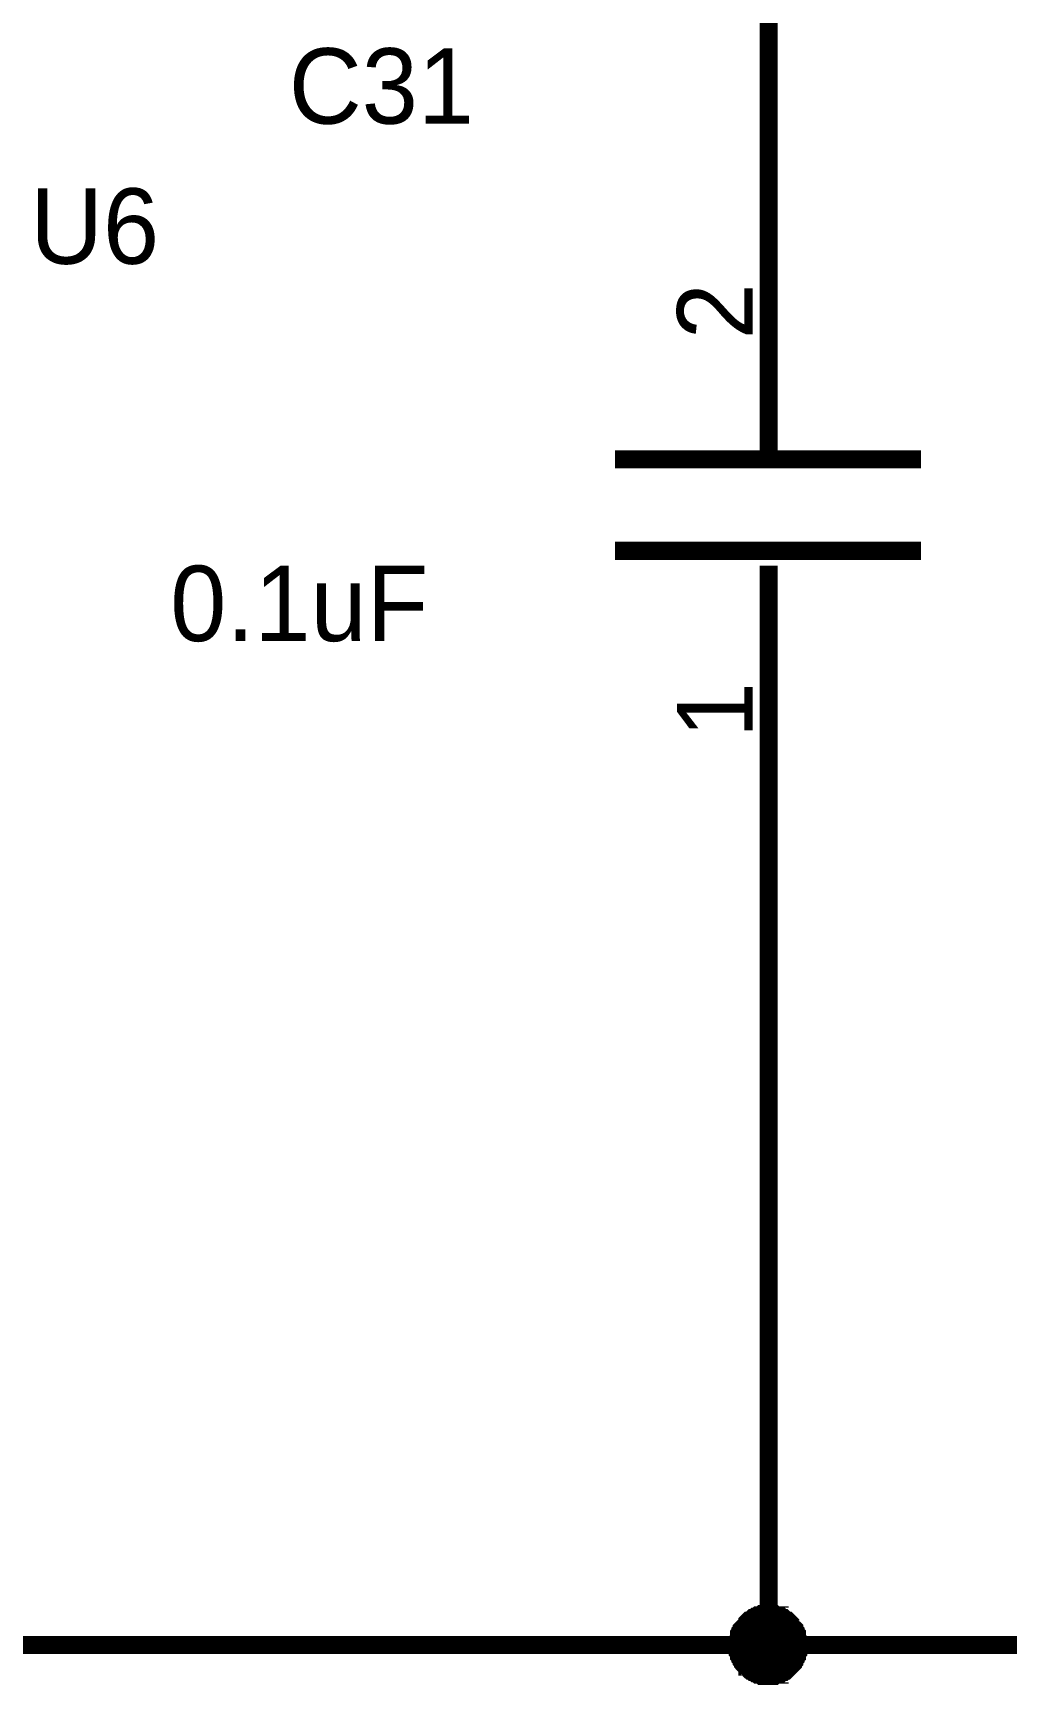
# Model space of a CAD drawing. Header units: millimetres. Extents: x 0 to 800, y 0 to 567.
# Drawn here: x 613.79 to 629.97, y 261.83 to 289.29 of the extents above; entities that cross this region are included whole.
import ezdxf

# ---------------------------------------------------------------- set-up
doc = ezdxf.new("R2010")
doc.units = ezdxf.units.MM
doc.layers.add('Sheet', color=255, linetype='Continuous')

msp = doc.modelspace()

# ---------------------------------------------------------------- linework, layer by layer
at = {"layer": 'Sheet'}
for points, const_width in [([(626.013, 283.994), (626.013, 301.98)], 0.3), ([(611.006, 272.167), (611.006, 262.491), (626.013, 262.491), (645.03, 262.491), (645.03, 288.787)], 0.3), ([(626.013, 282.202), (626.013, 283.994)], 0.3), ([(626.013, 282.202), (626.013, 282.964)], 0.3), ([(628.544, 282.202), (623.46, 282.202)], 0.3), ([(628.544, 280.679), (623.46, 280.679)], 0.3), ([(626.013, 280.433), (626.013, 278.909)], 0.3), ([(626.013, 280.433), (626.013, 280.186)], 0.3), ([(626.013, 278.909), (626.013, 262.491)], 0.3), ([(625.498, 262.491), (625.498, 262.514), (625.498, 262.536), (625.498, 262.558), (625.498, 262.581), (625.521, 262.626), (625.521, 262.648), (625.521, 262.67), (625.543, 262.693), (625.543, 262.715), (625.565, 262.738), (625.565, 262.76), (625.588, 262.782), (625.588, 262.782), (625.61, 262.805), (625.633, 262.827), (625.655, 262.85), (625.655, 262.872), (625.677, 262.894), (625.7, 262.894), (625.722, 262.917), (625.745, 262.939), (625.767, 262.939), (625.789, 262.962), (625.812, 262.962), (625.834, 262.984), (625.856, 262.984), (625.879, 262.984), (625.901, 263.006), (625.924, 263.006), (625.968, 263.006), (625.991, 263.006), (626.013, 263.006)], 0.3), ([(625.498, 262.491), (625.498, 262.514), (625.498, 262.536), (625.498, 262.558), (625.498, 262.581), (625.521, 262.626), (625.521, 262.648), (625.521, 262.67), (625.543, 262.693), (625.543, 262.715), (625.565, 262.738), (625.565, 262.76), (625.588, 262.782), (625.588, 262.782), (625.61, 262.805), (625.633, 262.827), (625.655, 262.85), (625.655, 262.872), (625.677, 262.894), (625.7, 262.894), (625.722, 262.917), (625.745, 262.939), (625.767, 262.939), (625.789, 262.962), (625.812, 262.962), (625.834, 262.984), (625.856, 262.984), (625.879, 262.984), (625.901, 263.006), (625.924, 263.006), (625.968, 263.006), (625.991, 263.006), (626.013, 263.006)], 0.3), ([(625.498, 262.491), (625.498, 262.514), (625.498, 262.536), (625.498, 262.558), (625.498, 262.581), (625.521, 262.626), (625.521, 262.648), (625.521, 262.67), (625.543, 262.693), (625.543, 262.715), (625.565, 262.738), (625.565, 262.76), (625.588, 262.782), (625.588, 262.782), (625.61, 262.805), (625.633, 262.827), (625.655, 262.85), (625.655, 262.872), (625.677, 262.894), (625.7, 262.894), (625.722, 262.917), (625.745, 262.939), (625.767, 262.939), (625.789, 262.962), (625.812, 262.962), (625.834, 262.984), (625.856, 262.984), (625.879, 262.984), (625.901, 263.006), (625.924, 263.006), (625.968, 263.006), (625.991, 263.006), (626.013, 263.006)], 0.3), ([(625.498, 262.491), (625.498, 262.514), (625.498, 262.536), (625.498, 262.558), (625.498, 262.581), (625.521, 262.626), (625.521, 262.648), (625.521, 262.67), (625.543, 262.693), (625.543, 262.715), (625.565, 262.738), (625.565, 262.76), (625.588, 262.782), (625.588, 262.782), (625.61, 262.805), (625.633, 262.827), (625.655, 262.85), (625.655, 262.872), (625.677, 262.894), (625.7, 262.894), (625.722, 262.917), (625.745, 262.939), (625.767, 262.939), (625.789, 262.962), (625.812, 262.962), (625.834, 262.984), (625.856, 262.984), (625.879, 262.984), (625.901, 263.006), (625.924, 263.006), (625.968, 263.006), (625.991, 263.006), (626.013, 263.006)], 0.3), ([(626.013, 263.006), (626.013, 263.006)], 0.3), ([(626.013, 263.006), (626.036, 263.006), (626.058, 263.006), (626.08, 263.006), (626.103, 263.006), (626.125, 262.984), (626.148, 262.984), (626.192, 262.984), (626.192, 262.962), (626.215, 262.962), (626.237, 262.939), (626.26, 262.939), (626.282, 262.917), (626.304, 262.894), (626.327, 262.894), (626.349, 262.872), (626.372, 262.85), (626.372, 262.827), (626.394, 262.805), (626.416, 262.782), (626.416, 262.782), (626.439, 262.76), (626.439, 262.738), (626.461, 262.715), (626.461, 262.693), (626.484, 262.67), (626.484, 262.648), (626.484, 262.626), (626.506, 262.581), (626.506, 262.558), (626.506, 262.536), (626.506, 262.514), (626.506, 262.491)], 0.3), ([(626.013, 263.006), (626.013, 263.006)], 0.3), ([(626.013, 263.006), (626.036, 263.006), (626.058, 263.006), (626.08, 263.006), (626.103, 263.006), (626.125, 262.984), (626.148, 262.984), (626.192, 262.984), (626.192, 262.962), (626.215, 262.962), (626.237, 262.939), (626.26, 262.939), (626.282, 262.917), (626.304, 262.894), (626.327, 262.894), (626.349, 262.872), (626.372, 262.85), (626.372, 262.827), (626.394, 262.805), (626.416, 262.782), (626.416, 262.782), (626.439, 262.76), (626.439, 262.738), (626.461, 262.715), (626.461, 262.693), (626.484, 262.67), (626.484, 262.648), (626.484, 262.626), (626.506, 262.581), (626.506, 262.558), (626.506, 262.536), (626.506, 262.514), (626.506, 262.491)], 0.3), ([(626.013, 263.006), (626.013, 263.006)], 0.3), ([(626.013, 263.006), (626.036, 263.006), (626.058, 263.006), (626.08, 263.006), (626.103, 263.006), (626.125, 262.984), (626.148, 262.984), (626.192, 262.984), (626.192, 262.962), (626.215, 262.962), (626.237, 262.939), (626.26, 262.939), (626.282, 262.917), (626.304, 262.894), (626.327, 262.894), (626.349, 262.872), (626.372, 262.85), (626.372, 262.827), (626.394, 262.805), (626.416, 262.782), (626.416, 262.782), (626.439, 262.76), (626.439, 262.738), (626.461, 262.715), (626.461, 262.693), (626.484, 262.67), (626.484, 262.648), (626.484, 262.626), (626.506, 262.581), (626.506, 262.558), (626.506, 262.536), (626.506, 262.514), (626.506, 262.491)], 0.3), ([(626.013, 263.006), (626.013, 263.006)], 0.3), ([(626.013, 263.006), (626.036, 263.006), (626.058, 263.006), (626.08, 263.006), (626.103, 263.006), (626.125, 262.984), (626.148, 262.984), (626.192, 262.984), (626.192, 262.962), (626.215, 262.962), (626.237, 262.939), (626.26, 262.939), (626.282, 262.917), (626.304, 262.894), (626.327, 262.894), (626.349, 262.872), (626.372, 262.85), (626.372, 262.827), (626.394, 262.805), (626.416, 262.782), (626.416, 262.782), (626.439, 262.76), (626.439, 262.738), (626.461, 262.715), (626.461, 262.693), (626.484, 262.67), (626.484, 262.648), (626.484, 262.626), (626.506, 262.581), (626.506, 262.558), (626.506, 262.536), (626.506, 262.514), (626.506, 262.491)], 0.3), ([(625.498, 262.491), (625.498, 262.514), (625.498, 262.536), (625.498, 262.558), (625.498, 262.581), (625.521, 262.626), (625.521, 262.648), (625.521, 262.67), (625.543, 262.693), (625.543, 262.715), (625.565, 262.738), (625.565, 262.76), (625.588, 262.782), (625.588, 262.782), (625.61, 262.805), (625.633, 262.827), (625.655, 262.85), (625.655, 262.872), (625.677, 262.894), (625.7, 262.894), (625.722, 262.917), (625.745, 262.939), (625.767, 262.939), (625.789, 262.962), (625.812, 262.962), (625.834, 262.984), (625.856, 262.984), (625.879, 262.984), (625.901, 263.006), (625.924, 263.006), (625.968, 263.006), (625.991, 263.006), (626.013, 263.006)], 0.0991), ([(625.498, 262.491), (625.498, 262.514), (625.498, 262.536), (625.498, 262.558), (625.498, 262.581), (625.521, 262.626), (625.521, 262.648), (625.521, 262.67), (625.543, 262.693), (625.543, 262.715), (625.565, 262.738), (625.565, 262.76), (625.588, 262.782), (625.588, 262.782), (625.61, 262.805), (625.633, 262.827), (625.655, 262.85), (625.655, 262.872), (625.677, 262.894), (625.7, 262.894), (625.722, 262.917), (625.745, 262.939), (625.767, 262.939), (625.789, 262.962), (625.812, 262.962), (625.834, 262.984), (625.856, 262.984), (625.879, 262.984), (625.901, 263.006), (625.924, 263.006), (625.968, 263.006), (625.991, 263.006), (626.013, 263.006)], 0.0991), ([(625.498, 262.491), (625.498, 262.514), (625.498, 262.536), (625.498, 262.558), (625.498, 262.581), (625.521, 262.626), (625.521, 262.648), (625.521, 262.67), (625.543, 262.693), (625.543, 262.715), (625.565, 262.738), (625.565, 262.76), (625.588, 262.782), (625.588, 262.782), (625.61, 262.805), (625.633, 262.827), (625.655, 262.85), (625.655, 262.872), (625.677, 262.894), (625.7, 262.894), (625.722, 262.917), (625.745, 262.939), (625.767, 262.939), (625.789, 262.962), (625.812, 262.962), (625.834, 262.984), (625.856, 262.984), (625.879, 262.984), (625.901, 263.006), (625.924, 263.006), (625.968, 263.006), (625.991, 263.006), (626.013, 263.006)], 0.0991), ([(625.498, 262.491), (625.498, 262.514), (625.498, 262.536), (625.498, 262.558), (625.498, 262.581), (625.521, 262.626), (625.521, 262.648), (625.521, 262.67), (625.543, 262.693), (625.543, 262.715), (625.565, 262.738), (625.565, 262.76), (625.588, 262.782), (625.588, 262.782), (625.61, 262.805), (625.633, 262.827), (625.655, 262.85), (625.655, 262.872), (625.677, 262.894), (625.7, 262.894), (625.722, 262.917), (625.745, 262.939), (625.767, 262.939), (625.789, 262.962), (625.812, 262.962), (625.834, 262.984), (625.856, 262.984), (625.879, 262.984), (625.901, 263.006), (625.924, 263.006), (625.968, 263.006), (625.991, 263.006), (626.013, 263.006)], 0.0991), ([(626.013, 263.006), (626.013, 263.006)], 0.0991), ([(626.013, 263.006), (626.036, 263.006), (626.058, 263.006), (626.08, 263.006), (626.103, 263.006), (626.125, 262.984), (626.148, 262.984), (626.192, 262.984), (626.192, 262.962), (626.215, 262.962), (626.237, 262.939), (626.26, 262.939), (626.282, 262.917), (626.304, 262.894), (626.327, 262.894), (626.349, 262.872), (626.372, 262.85), (626.372, 262.827), (626.394, 262.805), (626.416, 262.782), (626.416, 262.782), (626.439, 262.76), (626.439, 262.738), (626.461, 262.715), (626.461, 262.693), (626.484, 262.67), (626.484, 262.648), (626.484, 262.626), (626.506, 262.581), (626.506, 262.558), (626.506, 262.536), (626.506, 262.514), (626.506, 262.491)], 0.0991), ([(626.013, 263.006), (626.013, 263.006)], 0.0991), ([(626.013, 263.006), (626.036, 263.006), (626.058, 263.006), (626.08, 263.006), (626.103, 263.006), (626.125, 262.984), (626.148, 262.984), (626.192, 262.984), (626.192, 262.962), (626.215, 262.962), (626.237, 262.939), (626.26, 262.939), (626.282, 262.917), (626.304, 262.894), (626.327, 262.894), (626.349, 262.872), (626.372, 262.85), (626.372, 262.827), (626.394, 262.805), (626.416, 262.782), (626.416, 262.782), (626.439, 262.76), (626.439, 262.738), (626.461, 262.715), (626.461, 262.693), (626.484, 262.67), (626.484, 262.648), (626.484, 262.626), (626.506, 262.581), (626.506, 262.558), (626.506, 262.536), (626.506, 262.514), (626.506, 262.491)], 0.0991), ([(626.013, 263.006), (626.013, 263.006)], 0.0991), ([(626.013, 263.006), (626.036, 263.006), (626.058, 263.006), (626.08, 263.006), (626.103, 263.006), (626.125, 262.984), (626.148, 262.984), (626.192, 262.984), (626.192, 262.962), (626.215, 262.962), (626.237, 262.939), (626.26, 262.939), (626.282, 262.917), (626.304, 262.894), (626.327, 262.894), (626.349, 262.872), (626.372, 262.85), (626.372, 262.827), (626.394, 262.805), (626.416, 262.782), (626.416, 262.782), (626.439, 262.76), (626.439, 262.738), (626.461, 262.715), (626.461, 262.693), (626.484, 262.67), (626.484, 262.648), (626.484, 262.626), (626.506, 262.581), (626.506, 262.558), (626.506, 262.536), (626.506, 262.514), (626.506, 262.491)], 0.0991), ([(626.013, 263.006), (626.013, 263.006)], 0.0991), ([(626.013, 263.006), (626.036, 263.006), (626.058, 263.006), (626.08, 263.006), (626.103, 263.006), (626.125, 262.984), (626.148, 262.984), (626.192, 262.984), (626.192, 262.962), (626.215, 262.962), (626.237, 262.939), (626.26, 262.939), (626.282, 262.917), (626.304, 262.894), (626.327, 262.894), (626.349, 262.872), (626.372, 262.85), (626.372, 262.827), (626.394, 262.805), (626.416, 262.782), (626.416, 262.782), (626.439, 262.76), (626.439, 262.738), (626.461, 262.715), (626.461, 262.693), (626.484, 262.67), (626.484, 262.648), (626.484, 262.626), (626.506, 262.581), (626.506, 262.558), (626.506, 262.536), (626.506, 262.514), (626.506, 262.491)], 0.0991), ([(626.013, 261.976), (625.991, 261.976), (625.968, 261.976), (625.924, 261.976), (625.901, 261.976), (625.879, 261.998), (625.856, 261.998), (625.834, 261.998), (625.812, 262.021), (625.789, 262.021), (625.767, 262.043), (625.745, 262.043), (625.722, 262.066), (625.7, 262.066), (625.677, 262.088), (625.655, 262.11), (625.655, 262.133), (625.633, 262.133), (625.61, 262.155), (625.588, 262.178), (625.588, 262.2), (625.565, 262.222), (625.565, 262.245), (625.543, 262.267), (625.543, 262.29), (625.521, 262.312), (625.521, 262.334), (625.521, 262.357), (625.498, 262.379), (625.498, 262.402), (625.498, 262.446), (625.498, 262.469), (625.498, 262.491)], 0.3), ([(625.498, 262.491), (625.498, 262.491)], 0.3), ([(626.013, 261.976), (625.991, 261.976), (625.968, 261.976), (625.924, 261.976), (625.901, 261.976), (625.879, 261.998), (625.856, 261.998), (625.834, 261.998), (625.812, 262.021), (625.789, 262.021), (625.767, 262.043), (625.745, 262.043), (625.722, 262.066), (625.7, 262.066), (625.677, 262.088), (625.655, 262.11), (625.655, 262.133), (625.633, 262.133), (625.61, 262.155), (625.588, 262.178), (625.588, 262.2), (625.565, 262.222), (625.565, 262.245), (625.543, 262.267), (625.543, 262.29), (625.521, 262.312), (625.521, 262.334), (625.521, 262.357), (625.498, 262.379), (625.498, 262.402), (625.498, 262.446), (625.498, 262.469), (625.498, 262.491)], 0.3), ([(625.498, 262.491), (625.498, 262.491)], 0.3), ([(626.013, 261.976), (625.991, 261.976), (625.968, 261.976), (625.924, 261.976), (625.901, 261.976), (625.879, 261.998), (625.856, 261.998), (625.834, 261.998), (625.812, 262.021), (625.789, 262.021), (625.767, 262.043), (625.745, 262.043), (625.722, 262.066), (625.7, 262.066), (625.677, 262.088), (625.655, 262.11), (625.655, 262.133), (625.633, 262.133), (625.61, 262.155), (625.588, 262.178), (625.588, 262.2), (625.565, 262.222), (625.565, 262.245), (625.543, 262.267), (625.543, 262.29), (625.521, 262.312), (625.521, 262.334), (625.521, 262.357), (625.498, 262.379), (625.498, 262.402), (625.498, 262.446), (625.498, 262.469), (625.498, 262.491)], 0.3), ([(625.498, 262.491), (625.498, 262.491)], 0.3), ([(626.013, 261.976), (625.991, 261.976), (625.968, 261.976), (625.924, 261.976), (625.901, 261.976), (625.879, 261.998), (625.856, 261.998), (625.834, 261.998), (625.812, 262.021), (625.789, 262.021), (625.767, 262.043), (625.745, 262.043), (625.722, 262.066), (625.7, 262.066), (625.677, 262.088), (625.655, 262.11), (625.655, 262.133), (625.633, 262.133), (625.61, 262.155), (625.588, 262.178), (625.588, 262.2), (625.565, 262.222), (625.565, 262.245), (625.543, 262.267), (625.543, 262.29), (625.521, 262.312), (625.521, 262.334), (625.521, 262.357), (625.498, 262.379), (625.498, 262.402), (625.498, 262.446), (625.498, 262.469), (625.498, 262.491)], 0.3), ([(625.498, 262.491), (625.498, 262.491)], 0.3), ([(626.013, 261.976), (625.991, 261.976), (625.968, 261.976), (625.924, 261.976), (625.901, 261.976), (625.879, 261.998), (625.856, 261.998), (625.834, 261.998), (625.812, 262.021), (625.789, 262.021), (625.767, 262.043), (625.745, 262.043), (625.722, 262.066), (625.7, 262.066), (625.677, 262.088), (625.655, 262.11), (625.655, 262.133), (625.633, 262.133), (625.61, 262.155), (625.588, 262.178), (625.588, 262.2), (625.565, 262.222), (625.565, 262.245), (625.543, 262.267), (625.543, 262.29), (625.521, 262.312), (625.521, 262.334), (625.521, 262.357), (625.498, 262.379), (625.498, 262.402), (625.498, 262.446), (625.498, 262.469), (625.498, 262.491)], 0.0991), ([(625.498, 262.491), (625.498, 262.491)], 0.0991), ([(626.013, 261.976), (625.991, 261.976), (625.968, 261.976), (625.924, 261.976), (625.901, 261.976), (625.879, 261.998), (625.856, 261.998), (625.834, 261.998), (625.812, 262.021), (625.789, 262.021), (625.767, 262.043), (625.745, 262.043), (625.722, 262.066), (625.7, 262.066), (625.677, 262.088), (625.655, 262.11), (625.655, 262.133), (625.633, 262.133), (625.61, 262.155), (625.588, 262.178), (625.588, 262.2), (625.565, 262.222), (625.565, 262.245), (625.543, 262.267), (625.543, 262.29), (625.521, 262.312), (625.521, 262.334), (625.521, 262.357), (625.498, 262.379), (625.498, 262.402), (625.498, 262.446), (625.498, 262.469), (625.498, 262.491)], 0.0991), ([(625.498, 262.491), (625.498, 262.491)], 0.0991), ([(626.013, 261.976), (625.991, 261.976), (625.968, 261.976), (625.924, 261.976), (625.901, 261.976), (625.879, 261.998), (625.856, 261.998), (625.834, 261.998), (625.812, 262.021), (625.789, 262.021), (625.767, 262.043), (625.745, 262.043), (625.722, 262.066), (625.7, 262.066), (625.677, 262.088), (625.655, 262.11), (625.655, 262.133), (625.633, 262.133), (625.61, 262.155), (625.588, 262.178), (625.588, 262.2), (625.565, 262.222), (625.565, 262.245), (625.543, 262.267), (625.543, 262.29), (625.521, 262.312), (625.521, 262.334), (625.521, 262.357), (625.498, 262.379), (625.498, 262.402), (625.498, 262.446), (625.498, 262.469), (625.498, 262.491)], 0.0991), ([(625.498, 262.491), (625.498, 262.491)], 0.0991), ([(626.013, 261.976), (625.991, 261.976), (625.968, 261.976), (625.924, 261.976), (625.901, 261.976), (625.879, 261.998), (625.856, 261.998), (625.834, 261.998), (625.812, 262.021), (625.789, 262.021), (625.767, 262.043), (625.745, 262.043), (625.722, 262.066), (625.7, 262.066), (625.677, 262.088), (625.655, 262.11), (625.655, 262.133), (625.633, 262.133), (625.61, 262.155), (625.588, 262.178), (625.588, 262.2), (625.565, 262.222), (625.565, 262.245), (625.543, 262.267), (625.543, 262.29), (625.521, 262.312), (625.521, 262.334), (625.521, 262.357), (625.498, 262.379), (625.498, 262.402), (625.498, 262.446), (625.498, 262.469), (625.498, 262.491)], 0.0991), ([(625.498, 262.491), (625.498, 262.491)], 0.0991), ([(626.506, 262.491), (626.506, 262.469), (626.506, 262.446), (626.506, 262.402), (626.506, 262.379), (626.484, 262.357), (626.484, 262.334), (626.484, 262.312), (626.461, 262.29), (626.461, 262.267), (626.439, 262.245), (626.439, 262.222), (626.416, 262.2), (626.416, 262.178), (626.394, 262.155), (626.372, 262.133), (626.372, 262.133), (626.349, 262.11), (626.327, 262.088), (626.304, 262.066), (626.282, 262.066), (626.26, 262.043), (626.237, 262.043), (626.215, 262.021), (626.192, 262.021), (626.192, 261.998), (626.148, 261.998), (626.125, 261.998), (626.103, 261.976), (626.08, 261.976), (626.058, 261.976), (626.036, 261.976), (626.013, 261.976)], 0.3), ([(626.506, 262.491), (626.506, 262.469), (626.506, 262.446), (626.506, 262.402), (626.506, 262.379), (626.484, 262.357), (626.484, 262.334), (626.484, 262.312), (626.461, 262.29), (626.461, 262.267), (626.439, 262.245), (626.439, 262.222), (626.416, 262.2), (626.416, 262.178), (626.394, 262.155), (626.372, 262.133), (626.372, 262.133), (626.349, 262.11), (626.327, 262.088), (626.304, 262.066), (626.282, 262.066), (626.26, 262.043), (626.237, 262.043), (626.215, 262.021), (626.192, 262.021), (626.192, 261.998), (626.148, 261.998), (626.125, 261.998), (626.103, 261.976), (626.08, 261.976), (626.058, 261.976), (626.036, 261.976), (626.013, 261.976)], 0.3), ([(626.506, 262.491), (626.506, 262.469), (626.506, 262.446), (626.506, 262.402), (626.506, 262.379), (626.484, 262.357), (626.484, 262.334), (626.484, 262.312), (626.461, 262.29), (626.461, 262.267), (626.439, 262.245), (626.439, 262.222), (626.416, 262.2), (626.416, 262.178), (626.394, 262.155), (626.372, 262.133), (626.372, 262.133), (626.349, 262.11), (626.327, 262.088), (626.304, 262.066), (626.282, 262.066), (626.26, 262.043), (626.237, 262.043), (626.215, 262.021), (626.192, 262.021), (626.192, 261.998), (626.148, 261.998), (626.125, 261.998), (626.103, 261.976), (626.08, 261.976), (626.058, 261.976), (626.036, 261.976), (626.013, 261.976)], 0.3), ([(626.506, 262.491), (626.506, 262.469), (626.506, 262.446), (626.506, 262.402), (626.506, 262.379), (626.484, 262.357), (626.484, 262.334), (626.484, 262.312), (626.461, 262.29), (626.461, 262.267), (626.439, 262.245), (626.439, 262.222), (626.416, 262.2), (626.416, 262.178), (626.394, 262.155), (626.372, 262.133), (626.372, 262.133), (626.349, 262.11), (626.327, 262.088), (626.304, 262.066), (626.282, 262.066), (626.26, 262.043), (626.237, 262.043), (626.215, 262.021), (626.192, 262.021), (626.192, 261.998), (626.148, 261.998), (626.125, 261.998), (626.103, 261.976), (626.08, 261.976), (626.058, 261.976), (626.036, 261.976), (626.013, 261.976)], 0.3), ([(626.506, 262.491), (626.506, 262.469), (626.506, 262.446), (626.506, 262.402), (626.506, 262.379), (626.484, 262.357), (626.484, 262.334), (626.484, 262.312), (626.461, 262.29), (626.461, 262.267), (626.439, 262.245), (626.439, 262.222), (626.416, 262.2), (626.416, 262.178), (626.394, 262.155), (626.372, 262.133), (626.372, 262.133), (626.349, 262.11), (626.327, 262.088), (626.304, 262.066), (626.282, 262.066), (626.26, 262.043), (626.237, 262.043), (626.215, 262.021), (626.192, 262.021), (626.192, 261.998), (626.148, 261.998), (626.125, 261.998), (626.103, 261.976), (626.08, 261.976), (626.058, 261.976), (626.036, 261.976), (626.013, 261.976)], 0.0991), ([(626.506, 262.491), (626.506, 262.469), (626.506, 262.446), (626.506, 262.402), (626.506, 262.379), (626.484, 262.357), (626.484, 262.334), (626.484, 262.312), (626.461, 262.29), (626.461, 262.267), (626.439, 262.245), (626.439, 262.222), (626.416, 262.2), (626.416, 262.178), (626.394, 262.155), (626.372, 262.133), (626.372, 262.133), (626.349, 262.11), (626.327, 262.088), (626.304, 262.066), (626.282, 262.066), (626.26, 262.043), (626.237, 262.043), (626.215, 262.021), (626.192, 262.021), (626.192, 261.998), (626.148, 261.998), (626.125, 261.998), (626.103, 261.976), (626.08, 261.976), (626.058, 261.976), (626.036, 261.976), (626.013, 261.976)], 0.0991), ([(626.506, 262.491), (626.506, 262.469), (626.506, 262.446), (626.506, 262.402), (626.506, 262.379), (626.484, 262.357), (626.484, 262.334), (626.484, 262.312), (626.461, 262.29), (626.461, 262.267), (626.439, 262.245), (626.439, 262.222), (626.416, 262.2), (626.416, 262.178), (626.394, 262.155), (626.372, 262.133), (626.372, 262.133), (626.349, 262.11), (626.327, 262.088), (626.304, 262.066), (626.282, 262.066), (626.26, 262.043), (626.237, 262.043), (626.215, 262.021), (626.192, 262.021), (626.192, 261.998), (626.148, 261.998), (626.125, 261.998), (626.103, 261.976), (626.08, 261.976), (626.058, 261.976), (626.036, 261.976), (626.013, 261.976)], 0.0991), ([(626.506, 262.491), (626.506, 262.469), (626.506, 262.446), (626.506, 262.402), (626.506, 262.379), (626.484, 262.357), (626.484, 262.334), (626.484, 262.312), (626.461, 262.29), (626.461, 262.267), (626.439, 262.245), (626.439, 262.222), (626.416, 262.2), (626.416, 262.178), (626.394, 262.155), (626.372, 262.133), (626.372, 262.133), (626.349, 262.11), (626.327, 262.088), (626.304, 262.066), (626.282, 262.066), (626.26, 262.043), (626.237, 262.043), (626.215, 262.021), (626.192, 262.021), (626.192, 261.998), (626.148, 261.998), (626.125, 261.998), (626.103, 261.976), (626.08, 261.976), (626.058, 261.976), (626.036, 261.976), (626.013, 261.976)], 0.0991), ([(626.506, 262.491), (626.506, 262.491), (626.506, 262.491), (626.506, 262.491), (626.506, 262.491), (626.506, 262.491), (626.506, 262.491), (626.506, 262.491), (626.506, 262.491), (626.506, 262.491), (626.506, 262.491), (626.506, 262.491), (626.506, 262.491), (626.506, 262.491), (626.506, 262.491), (626.506, 262.491), (626.506, 262.491), (626.506, 262.491), (626.506, 262.491), (626.506, 262.491), (626.506, 262.491), (626.506, 262.491), (626.506, 262.491), (626.506, 262.491), (626.506, 262.491), (626.506, 262.491), (626.506, 262.491), (626.506, 262.491), (626.506, 262.491), (626.506, 262.491), (626.506, 262.491), (626.506, 262.491), (626.506, 262.491)], 0.3), ([(626.506, 262.491), (626.506, 262.491)], 0.3), ([(626.506, 262.491), (626.506, 262.491), (626.506, 262.491), (626.506, 262.491), (626.506, 262.491), (626.506, 262.491), (626.506, 262.491), (626.506, 262.491), (626.506, 262.491), (626.506, 262.491), (626.506, 262.491), (626.506, 262.491), (626.506, 262.491), (626.506, 262.491), (626.506, 262.491), (626.506, 262.491), (626.506, 262.491), (626.506, 262.491), (626.506, 262.491), (626.506, 262.491), (626.506, 262.491), (626.506, 262.491), (626.506, 262.491), (626.506, 262.491), (626.506, 262.491), (626.506, 262.491), (626.506, 262.491), (626.506, 262.491), (626.506, 262.491), (626.506, 262.491), (626.506, 262.491), (626.506, 262.491), (626.506, 262.491)], 0.3), ([(626.506, 262.491), (626.506, 262.491)], 0.3), ([(626.506, 262.491), (626.506, 262.491), (626.506, 262.491), (626.506, 262.491), (626.506, 262.491), (626.506, 262.491), (626.506, 262.491), (626.506, 262.491), (626.506, 262.491), (626.506, 262.491), (626.506, 262.491), (626.506, 262.491), (626.506, 262.491), (626.506, 262.491), (626.506, 262.491), (626.506, 262.491), (626.506, 262.491), (626.506, 262.491), (626.506, 262.491), (626.506, 262.491), (626.506, 262.491), (626.506, 262.491), (626.506, 262.491), (626.506, 262.491), (626.506, 262.491), (626.506, 262.491), (626.506, 262.491), (626.506, 262.491), (626.506, 262.491), (626.506, 262.491), (626.506, 262.491), (626.506, 262.491), (626.506, 262.491)], 0.3), ([(626.506, 262.491), (626.506, 262.491)], 0.3), ([(626.506, 262.491), (626.506, 262.491), (626.506, 262.491), (626.506, 262.491), (626.506, 262.491), (626.506, 262.491), (626.506, 262.491), (626.506, 262.491), (626.506, 262.491), (626.506, 262.491), (626.506, 262.491), (626.506, 262.491), (626.506, 262.491), (626.506, 262.491), (626.506, 262.491), (626.506, 262.491), (626.506, 262.491), (626.506, 262.491), (626.506, 262.491), (626.506, 262.491), (626.506, 262.491), (626.506, 262.491), (626.506, 262.491), (626.506, 262.491), (626.506, 262.491), (626.506, 262.491), (626.506, 262.491), (626.506, 262.491), (626.506, 262.491), (626.506, 262.491), (626.506, 262.491), (626.506, 262.491), (626.506, 262.491)], 0.3), ([(626.506, 262.491), (626.506, 262.491)], 0.3), ([(626.506, 262.491), (626.506, 262.491), (626.506, 262.491), (626.506, 262.491), (626.506, 262.491), (626.506, 262.491), (626.506, 262.491), (626.506, 262.491), (626.506, 262.491), (626.506, 262.491), (626.506, 262.491), (626.506, 262.491), (626.506, 262.491), (626.506, 262.491), (626.506, 262.491), (626.506, 262.491), (626.506, 262.491), (626.506, 262.491), (626.506, 262.491), (626.506, 262.491), (626.506, 262.491), (626.506, 262.491), (626.506, 262.491), (626.506, 262.491), (626.506, 262.491), (626.506, 262.491), (626.506, 262.491), (626.506, 262.491), (626.506, 262.491), (626.506, 262.491), (626.506, 262.491), (626.506, 262.491), (626.506, 262.491)], 0.0991), ([(626.506, 262.491), (626.506, 262.491)], 0.0991), ([(626.506, 262.491), (626.506, 262.491), (626.506, 262.491), (626.506, 262.491), (626.506, 262.491), (626.506, 262.491), (626.506, 262.491), (626.506, 262.491), (626.506, 262.491), (626.506, 262.491), (626.506, 262.491), (626.506, 262.491), (626.506, 262.491), (626.506, 262.491), (626.506, 262.491), (626.506, 262.491), (626.506, 262.491), (626.506, 262.491), (626.506, 262.491), (626.506, 262.491), (626.506, 262.491), (626.506, 262.491), (626.506, 262.491), (626.506, 262.491), (626.506, 262.491), (626.506, 262.491), (626.506, 262.491), (626.506, 262.491), (626.506, 262.491), (626.506, 262.491), (626.506, 262.491), (626.506, 262.491), (626.506, 262.491)], 0.0991), ([(626.506, 262.491), (626.506, 262.491)], 0.0991), ([(626.506, 262.491), (626.506, 262.491), (626.506, 262.491), (626.506, 262.491), (626.506, 262.491), (626.506, 262.491), (626.506, 262.491), (626.506, 262.491), (626.506, 262.491), (626.506, 262.491), (626.506, 262.491), (626.506, 262.491), (626.506, 262.491), (626.506, 262.491), (626.506, 262.491), (626.506, 262.491), (626.506, 262.491), (626.506, 262.491), (626.506, 262.491), (626.506, 262.491), (626.506, 262.491), (626.506, 262.491), (626.506, 262.491), (626.506, 262.491), (626.506, 262.491), (626.506, 262.491), (626.506, 262.491), (626.506, 262.491), (626.506, 262.491), (626.506, 262.491), (626.506, 262.491), (626.506, 262.491), (626.506, 262.491)], 0.0991), ([(626.506, 262.491), (626.506, 262.491)], 0.0991), ([(626.506, 262.491), (626.506, 262.491), (626.506, 262.491), (626.506, 262.491), (626.506, 262.491), (626.506, 262.491), (626.506, 262.491), (626.506, 262.491), (626.506, 262.491), (626.506, 262.491), (626.506, 262.491), (626.506, 262.491), (626.506, 262.491), (626.506, 262.491), (626.506, 262.491), (626.506, 262.491), (626.506, 262.491), (626.506, 262.491), (626.506, 262.491), (626.506, 262.491), (626.506, 262.491), (626.506, 262.491), (626.506, 262.491), (626.506, 262.491), (626.506, 262.491), (626.506, 262.491), (626.506, 262.491), (626.506, 262.491), (626.506, 262.491), (626.506, 262.491), (626.506, 262.491), (626.506, 262.491), (626.506, 262.491)], 0.0991), ([(626.506, 262.491), (626.506, 262.491)], 0.0991)]:
    msp.add_lwpolyline(points, dxfattribs=dict(at, const_width=const_width))
at = {"layer": 'Sheet', "const_width": 0.508}
msp.add_lwpolyline([(625.745, 262.499, 1), (626.253, 262.499, 1)], format="xyb", close=True, dxfattribs=at)

# ---------------------------------------------------------------- texts
at = {"layer": 'Sheet'}
for s, p in [('C31', (618.039, 287.779)), ('U6', (613.739, 285.45)), ('0.1uF', (616.068, 279.178))]:
    msp.add_text(s, height=1.2543, dxfattribs=at).set_placement(p)
for s, p in [('2', (625.745, 284.196)), ('1', (625.745, 277.566))]:
    msp.add_text(s, height=1.254, rotation=90, dxfattribs=at).set_placement(p)

doc.saveas('drawing.dxf')
